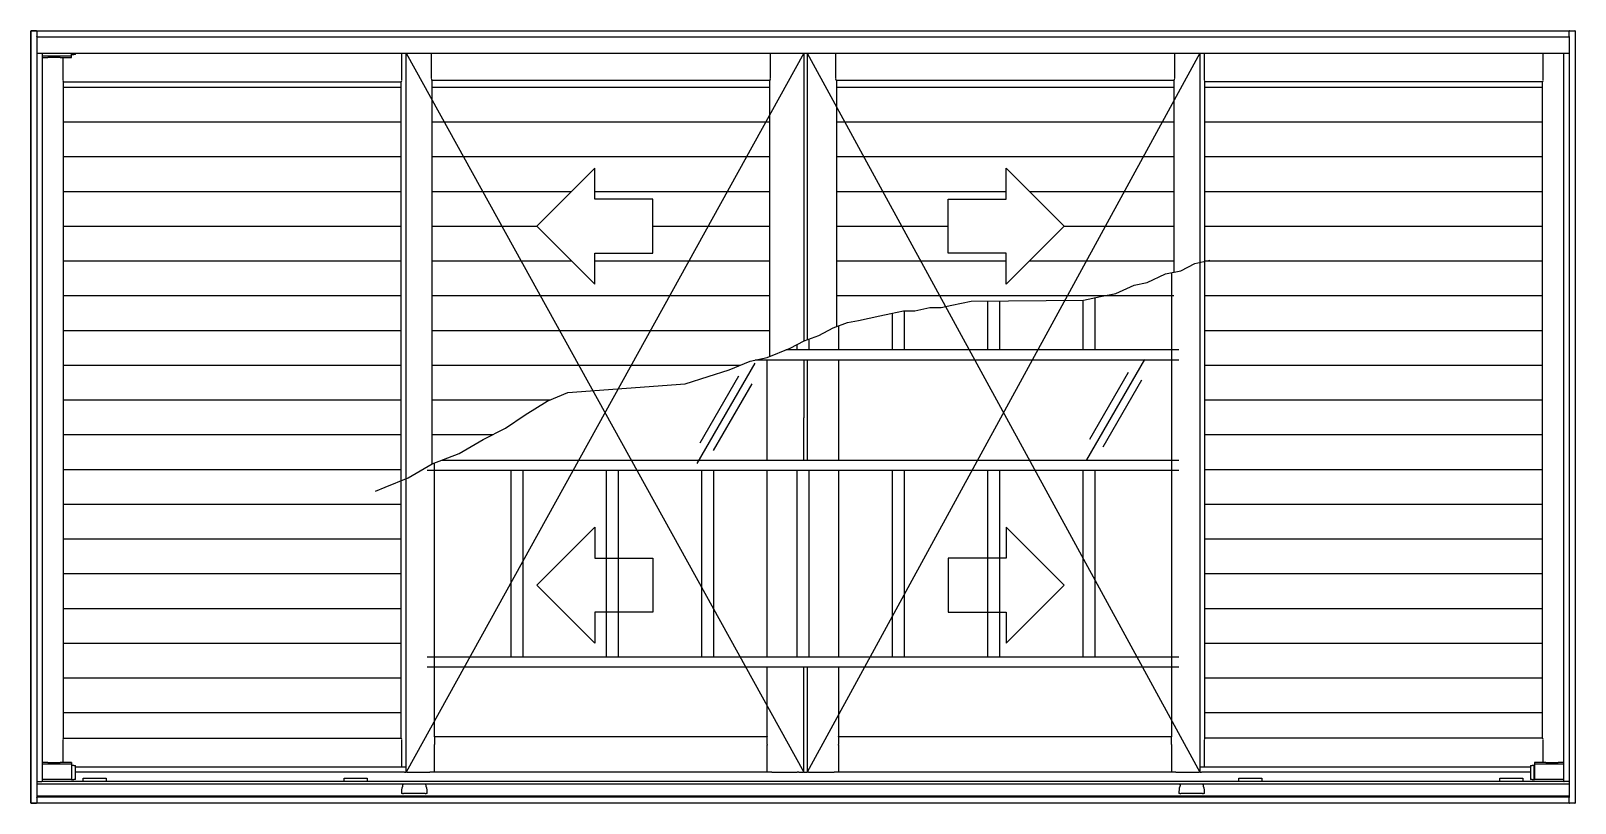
# Model space of a CAD drawing. Header units: millimetres. Extents: x 439.91 to 441.91, y 1056.09 to 1057.09.
import ezdxf

# ---------------------------------------------------------------- set-up
doc = ezdxf.new("R2010")
doc.units = ezdxf.units.MM
doc.header["$LTSCALE"] = 0.5
doc.layers.add('Gravia_Janelas', color=1, linetype='Continuous')

msp = doc.modelspace()

# ---------------------------------------------------------------- linework, layer by layer
at = {"layer": 'Gravia_Janelas'}
for p, q in [((439.9136, 1057.0916), (439.914, 1057.0916)), ((439.9136, 1057.0916), (439.9136, 1056.0916)), ((439.9208, 1057.0916), (439.914, 1057.0916)), ((439.9208, 1057.0916), (439.9212, 1057.0916)), ((439.9212, 1057.0912), (439.9212, 1057.0916)), ((439.9212, 1057.0916), (441.906, 1057.0916)), ((439.9212, 1057.0912), (439.9212, 1057.0844)), ((439.9212, 1057.084), (439.9212, 1057.0844)), ((439.9212, 1057.084), (441.906, 1057.084)), ((439.9212, 1057.084), (439.9212, 1056.0992)), ((441.906, 1057.0916), (441.906, 1057.0912)), ((441.9064, 1057.0916), (441.906, 1057.0916)), ((441.906, 1057.0844), (441.906, 1057.0912)), ((441.906, 1057.0844), (441.906, 1057.084)), ((441.906, 1057.084), (441.906, 1056.0992)), ((441.9064, 1057.0916), (441.9132, 1057.0916)), ((441.9136, 1057.0916), (441.9132, 1057.0916)), ((441.9136, 1057.0916), (441.9136, 1056.0916)), ((439.9212, 1057.0626), (441.906, 1057.0626)), ((439.9282, 1057.0626), (439.9282, 1056.1197)), ((439.9662, 1057.0592), (439.9662, 1057.0626)), ((439.9662, 1057.0612), (439.9667, 1057.0612)), ((439.9667, 1057.0626), (439.9667, 1057.0612)), ((439.9667, 1057.0612), (439.9692, 1057.0612)), ((439.9712, 1057.0612), (439.9692, 1057.0612)), ((439.9712, 1057.0612), (439.9712, 1057.0626)), ((440.3938, 1057.0626), (440.3938, 1057.0283)), ((440.3995, 1056.1317), (440.3995, 1057.0626)), ((440.3995, 1057.0626), (440.9148, 1056.1317)), ((440.9148, 1057.0626), (440.3995, 1056.1317)), ((440.4326, 1057.0303), (440.4326, 1057.0626)), ((440.8711, 1057.0626), (440.8711, 1057.0303)), ((440.9148, 1057.0626), (440.9148, 1056.6902)), ((440.9191, 1057.0626), (440.9191, 1056.6918)), ((440.9191, 1057.0626), (441.4277, 1056.1317)), ((441.4277, 1057.0626), (440.9191, 1056.1317)), ((440.9561, 1057.0303), (440.9561, 1057.0626)), ((441.3946, 1057.0626), (441.3946, 1057.0303)), ((441.4277, 1057.0626), (441.4277, 1056.1317)), ((441.4334, 1057.0626), (441.4334, 1057.0283)), ((441.8719, 1057.0626), (441.8719, 1057.0283)), ((441.899, 1056.1197), (441.899, 1057.0626)), ((439.9282, 1057.0592), (439.9662, 1057.0592)), ((439.9282, 1057.0572), (439.9357, 1057.0572)), ((439.9357, 1057.0577), (439.9517, 1057.0577)), ((439.9357, 1057.0572), (439.9357, 1057.0577)), ((439.9517, 1057.0577), (439.9357, 1057.0577)), ((439.9357, 1057.0577), (439.9357, 1057.0572)), ((439.9517, 1057.0572), (439.9357, 1057.0572)), ((439.9517, 1057.0577), (439.9517, 1057.0572)), ((439.9517, 1057.0577), (439.9517, 1057.0572)), ((439.9517, 1057.0572), (439.9662, 1057.0572)), ((439.9553, 1057.0283), (439.9553, 1057.0572)), ((439.9662, 1057.0572), (439.9662, 1057.0592)), ((439.956, 1056.1758), (439.956, 1057.0255)), ((439.956, 1057.0255), (439.956, 1057.0255)), ((439.956, 1057.0255), (440.3931, 1057.0255)), ((440.3931, 1057.0255), (440.3932, 1057.0255)), ((440.3931, 1056.1758), (440.3931, 1057.0255)), ((440.4333, 1057.0275), (440.4333, 1057.0275)), ((440.4333, 1056.5312), (440.4333, 1057.0275)), ((440.8704, 1057.0275), (440.4333, 1057.0275)), ((440.8704, 1057.0275), (440.8705, 1057.0275)), ((440.8704, 1057.0275), (440.8704, 1056.67)), ((440.9568, 1057.0275), (440.9568, 1056.7085)), ((440.9568, 1057.0275), (440.9568, 1057.0275)), ((441.3939, 1057.0275), (440.9568, 1057.0275)), ((441.3939, 1057.0275), (441.3939, 1056.779)), ((441.3939, 1057.0275), (441.394, 1057.0275)), ((441.8712, 1057.0255), (441.4341, 1057.0255)), ((441.4341, 1056.1758), (441.4341, 1057.0255)), ((441.4341, 1057.0255), (441.4341, 1057.0255)), ((441.8712, 1056.1758), (441.8712, 1057.0255)), ((441.8712, 1057.0255), (441.8713, 1057.0255)), ((439.956, 1057.0188), (440.3931, 1057.0188)), ((440.4333, 1057.0188), (440.8704, 1057.0188)), ((440.9568, 1057.0188), (441.3939, 1057.0188)), ((441.4341, 1057.0188), (441.8712, 1057.0188)), ((439.956, 1056.9738), (440.3931, 1056.9738)), ((440.4333, 1056.9738), (440.8704, 1056.9738)), ((440.9568, 1056.9738), (441.3939, 1056.9738)), ((441.4341, 1056.9738), (441.8712, 1056.9738)), ((439.956, 1056.9288), (440.3931, 1056.9288)), ((440.4333, 1056.9288), (440.8704, 1056.9288)), ((440.9568, 1056.9288), (441.3939, 1056.9288)), ((441.4341, 1056.9288), (441.8712, 1056.9288)), ((439.956, 1056.8838), (440.3931, 1056.8838)), ((440.4333, 1056.8838), (440.614, 1056.8838)), ((440.644, 1056.8838), (440.8704, 1056.8838)), ((440.9568, 1056.8838), (441.1768, 1056.8838)), ((441.2068, 1056.8838), (441.3939, 1056.8838)), ((441.4341, 1056.8838), (441.8712, 1056.8838)), ((439.956, 1056.8388), (440.3931, 1056.8388)), ((440.4333, 1056.8388), (440.569, 1056.8388)), ((440.719, 1056.8388), (440.8704, 1056.8388)), ((440.9568, 1056.8388), (441.1018, 1056.8388)), ((441.2518, 1056.8388), (441.3939, 1056.8388)), ((441.4341, 1056.8388), (441.8712, 1056.8388)), ((439.956, 1056.7938), (440.3931, 1056.7938)), ((440.4333, 1056.7938), (440.614, 1056.7938)), ((440.644, 1056.7938), (440.8704, 1056.7938)), ((440.9568, 1056.7938), (441.1768, 1056.7938)), ((441.2068, 1056.7938), (441.3939, 1056.7938)), ((441.4341, 1056.7938), (441.8712, 1056.7938)), ((441.3909, 1056.7784), (441.3909, 1056.1778)), ((439.956, 1056.7488), (440.3931, 1056.7488)), ((440.4333, 1056.7488), (440.8704, 1056.7488)), ((440.9568, 1056.7488), (441.3939, 1056.7488)), ((441.1531, 1056.6786), (441.1531, 1056.7417)), ((441.1681, 1056.7419), (441.1681, 1056.6786)), ((441.2766, 1056.6786), (441.2766, 1056.7428)), ((441.2916, 1056.7459), (441.2916, 1056.6786)), ((441.4341, 1056.7488), (441.8712, 1056.7488)), ((441.0296, 1056.6786), (441.0296, 1056.726)), ((441.0446, 1056.729), (441.0446, 1056.6786)), ((439.956, 1056.7038), (440.3931, 1056.7038)), ((440.4333, 1056.7038), (440.8704, 1056.7038)), ((440.9598, 1056.7096), (440.9598, 1056.6786)), ((441.4341, 1056.7038), (441.8712, 1056.7038)), ((440.9061, 1056.6786), (440.9061, 1056.6856)), ((440.9211, 1056.6925), (440.9211, 1056.6786)), ((440.7766, 1056.5315), (440.8516, 1056.6614)), ((441.4003, 1056.6654), (440.8515, 1056.6654)), ((440.8674, 1056.5359), (440.8674, 1056.6654)), ((441.4003, 1056.6786), (440.8916, 1056.6786)), ((440.9148, 1056.6654), (440.9148, 1056.5904)), ((440.9191, 1056.6654), (440.9191, 1056.5911)), ((440.9598, 1056.6654), (440.9598, 1056.5359)), ((441.2812, 1056.5363), (441.3562, 1056.6662)), ((439.956, 1056.6588), (440.3931, 1056.6588)), ((440.4333, 1056.6588), (440.8327, 1056.6588)), ((440.7805, 1056.5581), (440.8305, 1056.6447)), ((441.285, 1056.563), (441.335, 1056.6496)), ((441.4341, 1056.6588), (441.8712, 1056.6588)), ((440.7978, 1056.5481), (440.8478, 1056.6347)), ((441.3024, 1056.553), (441.3524, 1056.6396)), ((439.956, 1056.6138), (440.3931, 1056.6138)), ((440.4333, 1056.6138), (440.5868, 1056.6138)), ((441.4341, 1056.6138), (441.8712, 1056.6138)), ((440.9148, 1056.5359), (440.9148, 1056.5904)), ((440.9191, 1056.5911), (440.9191, 1056.5359)), ((439.956, 1056.5688), (440.3931, 1056.5688)), ((440.4333, 1056.5688), (440.5118, 1056.5688)), ((441.4341, 1056.5688), (441.8712, 1056.5688)), ((439.956, 1056.5238), (440.3931, 1056.5238)), ((440.4269, 1056.5227), (441.4003, 1056.5227)), ((440.4363, 1056.1778), (440.4363, 1056.5323)), ((440.4459, 1056.5359), (441.4003, 1056.5359)), ((440.5356, 1056.2807), (440.5356, 1056.5227)), ((440.5506, 1056.5227), (440.5506, 1056.2807)), ((440.6591, 1056.2807), (440.6591, 1056.5227)), ((440.6741, 1056.5227), (440.6741, 1056.2807)), ((440.7826, 1056.2807), (440.7826, 1056.5227)), ((440.7976, 1056.5227), (440.7976, 1056.2807)), ((440.8674, 1056.2807), (440.8674, 1056.5227)), ((440.9061, 1056.2807), (440.9061, 1056.5227)), ((440.9211, 1056.5227), (440.9211, 1056.2807)), ((440.9598, 1056.5227), (440.9598, 1056.2807)), ((441.0296, 1056.2807), (441.0296, 1056.5227)), ((441.0446, 1056.5227), (441.0446, 1056.2807)), ((441.1531, 1056.2807), (441.1531, 1056.5227)), ((441.1681, 1056.5227), (441.1681, 1056.2807)), ((441.2766, 1056.2807), (441.2766, 1056.5227)), ((441.2916, 1056.5227), (441.2916, 1056.2807)), ((441.4341, 1056.5238), (441.8712, 1056.5238)), ((439.956, 1056.4788), (440.3931, 1056.4788)), ((441.4341, 1056.4788), (441.8712, 1056.4788)), ((439.956, 1056.4338), (440.3931, 1056.4338)), ((441.4341, 1056.4338), (441.8712, 1056.4338)), ((439.956, 1056.3888), (440.3931, 1056.3888)), ((441.4341, 1056.3888), (441.8712, 1056.3888)), ((439.956, 1056.3438), (440.3931, 1056.3438)), ((441.4341, 1056.3438), (441.8712, 1056.3438)), ((439.956, 1056.2988), (440.3931, 1056.2988)), ((441.4003, 1056.2807), (440.4269, 1056.2807)), ((441.4341, 1056.2988), (441.8712, 1056.2988)), ((441.4003, 1056.2675), (440.4269, 1056.2675)), ((440.8674, 1056.1778), (440.8674, 1056.2675)), ((440.9148, 1056.1317), (440.9148, 1056.2675)), ((440.9191, 1056.2675), (440.9191, 1056.1317)), ((440.9598, 1056.2675), (440.9598, 1056.1778)), ((439.956, 1056.2538), (440.3931, 1056.2538)), ((441.4341, 1056.2538), (441.8712, 1056.2538)), ((439.956, 1056.2088), (440.3931, 1056.2088)), ((441.4341, 1056.2088), (441.8712, 1056.2088)), ((439.9553, 1056.1441), (439.9553, 1056.173)), ((439.956, 1056.1758), (439.956, 1056.1758)), ((439.956, 1056.1758), (440.3931, 1056.1758)), ((440.3932, 1056.1758), (440.3931, 1056.1758)), ((440.3938, 1056.173), (440.3938, 1056.1387)), ((440.4363, 1056.1775), (440.4363, 1056.1778)), ((440.4363, 1056.1778), (440.8674, 1056.1778)), ((440.4363, 1056.1775), (440.4363, 1056.1674)), ((440.4363, 1056.1668), (440.4363, 1056.1674)), ((440.4363, 1056.1317), (440.4363, 1056.1668)), ((440.8674, 1056.1778), (440.8674, 1056.1775)), ((440.8674, 1056.1674), (440.8674, 1056.1775)), ((440.8674, 1056.1674), (440.8674, 1056.1668)), ((440.8674, 1056.1317), (440.8674, 1056.1668)), ((440.9598, 1056.1775), (440.9598, 1056.1778)), ((440.9598, 1056.1778), (441.3909, 1056.1778)), ((440.9598, 1056.1775), (440.9598, 1056.1674)), ((440.9598, 1056.1668), (440.9598, 1056.1674)), ((440.9598, 1056.1668), (440.9598, 1056.1317)), ((441.3909, 1056.1778), (441.3909, 1056.1775)), ((441.3909, 1056.1674), (441.3909, 1056.1775)), ((441.3909, 1056.1674), (441.3909, 1056.1668)), ((441.3909, 1056.1668), (441.3909, 1056.1317)), ((441.4334, 1056.173), (441.4334, 1056.1387)), ((441.8712, 1056.1758), (441.4341, 1056.1758)), ((441.4341, 1056.1758), (441.4341, 1056.1758)), ((441.8713, 1056.1758), (441.8712, 1056.1758)), ((441.8719, 1056.173), (441.8719, 1056.1441)), ((439.9357, 1056.1441), (439.9282, 1056.1441)), ((439.9662, 1056.1421), (439.9282, 1056.1421)), ((439.9357, 1056.1436), (439.9357, 1056.1441)), ((439.9357, 1056.1441), (439.9517, 1056.1441)), ((439.9357, 1056.1436), (439.9357, 1056.1441)), ((439.9517, 1056.1436), (439.9357, 1056.1436)), ((439.9357, 1056.1436), (439.9517, 1056.1436)), ((439.9662, 1056.1441), (439.9517, 1056.1441)), ((439.9517, 1056.1441), (439.9517, 1056.1436)), ((439.9517, 1056.1436), (439.9517, 1056.1441)), ((439.9662, 1056.1441), (439.9662, 1056.1421)), ((439.9662, 1056.1421), (439.9662, 1056.1221)), ((439.9667, 1056.1401), (439.9662, 1056.1401)), ((439.9692, 1056.1401), (439.9667, 1056.1401)), ((439.9667, 1056.1221), (439.9667, 1056.1401)), ((439.9692, 1056.1401), (439.9712, 1056.1401)), ((439.9712, 1056.1221), (439.9712, 1056.1401)), ((441.856, 1056.1401), (441.856, 1056.1221)), ((441.856, 1056.1401), (441.858, 1056.1401)), ((441.8605, 1056.1401), (441.858, 1056.1401)), ((441.861, 1056.1401), (441.8605, 1056.1401)), ((441.8605, 1056.1221), (441.8605, 1056.1401)), ((441.861, 1056.1441), (441.861, 1056.1421)), ((441.8755, 1056.1441), (441.861, 1056.1441)), ((441.861, 1056.1421), (441.861, 1056.1221)), ((441.899, 1056.1421), (441.861, 1056.1421)), ((441.8755, 1056.1436), (441.8755, 1056.1441)), ((441.8755, 1056.1441), (441.8915, 1056.1441)), ((441.8755, 1056.1436), (441.8755, 1056.1441)), ((441.8915, 1056.1436), (441.8755, 1056.1436)), ((441.8755, 1056.1436), (441.8915, 1056.1436)), ((441.899, 1056.1441), (441.8915, 1056.1441)), ((441.8915, 1056.1441), (441.8915, 1056.1436)), ((441.8915, 1056.1436), (441.8915, 1056.1441)), ((439.9662, 1056.1221), (439.9282, 1056.1221)), ((439.9662, 1056.1221), (439.9667, 1056.1221)), ((439.9667, 1056.1221), (439.9692, 1056.1221)), ((439.9712, 1056.1221), (439.9692, 1056.1221)), ((439.9712, 1056.1387), (440.3995, 1056.1387)), ((440.3974, 1056.1317), (439.9712, 1056.1317)), ((439.9812, 1056.1201), (439.9812, 1056.1237)), ((439.9812, 1056.1237), (440.0112, 1056.1237)), ((439.9812, 1056.1197), (439.9812, 1056.1201)), ((440.0112, 1056.1237), (440.0112, 1056.1201)), ((440.0112, 1056.1201), (440.0112, 1056.1197)), ((440.3192, 1056.1201), (440.3192, 1056.1237)), ((440.3192, 1056.1237), (440.3492, 1056.1237)), ((440.3192, 1056.1197), (440.3192, 1056.1201)), ((440.3492, 1056.1237), (440.3492, 1056.1201)), ((440.3492, 1056.1201), (440.3492, 1056.1197)), ((440.3974, 1056.1317), (440.3995, 1056.1317)), ((440.4011, 1056.1317), (440.3995, 1056.1317)), ((440.4011, 1056.1317), (440.4305, 1056.1317)), ((440.4326, 1056.1317), (440.4305, 1056.1317)), ((440.8711, 1056.1317), (440.4326, 1056.1317)), ((440.8732, 1056.1317), (440.8711, 1056.1317)), ((440.8732, 1056.1317), (440.9053, 1056.1317)), ((440.9053, 1056.1317), (440.906, 1056.1317)), ((440.9082, 1056.1317), (440.906, 1056.1317)), ((440.9082, 1056.1317), (440.9137, 1056.1317)), ((440.9148, 1056.1317), (440.9137, 1056.1317)), ((440.9148, 1056.1317), (440.9187, 1056.1317)), ((440.9187, 1056.1317), (440.9191, 1056.1317)), ((440.9206, 1056.1317), (440.9191, 1056.1317)), ((440.9206, 1056.1317), (440.954, 1056.1317)), ((440.9561, 1056.1317), (440.954, 1056.1317)), ((441.3946, 1056.1317), (440.9561, 1056.1317)), ((441.3967, 1056.1317), (441.3946, 1056.1317)), ((441.3967, 1056.1317), (441.4262, 1056.1317)), ((441.4277, 1056.1317), (441.4262, 1056.1317)), ((441.4277, 1056.1387), (441.856, 1056.1387)), ((441.4277, 1056.1317), (441.4298, 1056.1317)), ((441.856, 1056.1317), (441.4298, 1056.1317)), ((441.478, 1056.1201), (441.478, 1056.1237)), ((441.478, 1056.1237), (441.508, 1056.1237)), ((441.478, 1056.1197), (441.478, 1056.1201)), ((441.508, 1056.1237), (441.508, 1056.1201)), ((441.508, 1056.1201), (441.508, 1056.1197)), ((441.816, 1056.1201), (441.816, 1056.1237)), ((441.816, 1056.1237), (441.846, 1056.1237)), ((441.816, 1056.1197), (441.816, 1056.1201)), ((441.846, 1056.1237), (441.846, 1056.1201)), ((441.846, 1056.1201), (441.846, 1056.1197)), ((441.858, 1056.1221), (441.856, 1056.1221)), ((441.858, 1056.1221), (441.8605, 1056.1221)), ((441.8605, 1056.1221), (441.861, 1056.1221)), ((441.899, 1056.1221), (441.861, 1056.1221)), ((439.9212, 1056.1197), (439.9216, 1056.1197)), ((439.9212, 1056.1167), (441.906, 1056.1167)), ((441.906, 1056.1007), (439.9212, 1056.1007)), ((439.9216, 1056.1197), (439.9276, 1056.1197)), ((439.9282, 1056.1197), (439.9276, 1056.1197)), ((441.899, 1056.1197), (439.9282, 1056.1197)), ((440.3948, 1056.1042), (440.3935, 1056.1042)), ((440.3948, 1056.1042), (440.396, 1056.1042)), ((440.4244, 1056.1042), (440.396, 1056.1042)), ((440.4244, 1056.1042), (440.4256, 1056.1042)), ((440.427, 1056.1042), (440.4256, 1056.1042)), ((441.4016, 1056.1042), (441.4003, 1056.1042)), ((441.4016, 1056.1042), (441.4028, 1056.1042)), ((441.4312, 1056.1042), (441.4028, 1056.1042)), ((441.4312, 1056.1042), (441.4324, 1056.1042)), ((441.4338, 1056.1042), (441.4324, 1056.1042)), ((441.899, 1056.1197), (441.8996, 1056.1197)), ((441.9056, 1056.1197), (441.8996, 1056.1197)), ((441.906, 1056.1197), (441.9056, 1056.1197)), ((439.914, 1056.0916), (439.9136, 1056.0916)), ((439.914, 1056.0916), (439.9208, 1056.0916)), ((439.9212, 1056.0916), (439.9208, 1056.0916)), ((439.9212, 1056.0988), (439.9212, 1056.0992)), ((441.906, 1056.0992), (439.9212, 1056.0992)), ((439.9212, 1056.0988), (439.9212, 1056.092)), ((439.9212, 1056.0916), (439.9212, 1056.092)), ((441.906, 1056.0916), (439.9212, 1056.0916)), ((441.906, 1056.0992), (441.906, 1056.0988)), ((441.906, 1056.092), (441.906, 1056.0988)), ((441.906, 1056.092), (441.906, 1056.0916)), ((441.906, 1056.0916), (441.9064, 1056.0916)), ((441.9132, 1056.0916), (441.9064, 1056.0916)), ((441.9132, 1056.0916), (441.9136, 1056.0916))]:
    msp.add_line(p, q, dxfattribs=at)
at = {"layer": 'Gravia_Janelas', "color": 2}
msp.add_lwpolyline([(439.9136, 1057.0916), (441.9136, 1057.0916), (441.9136, 1056.0916), (439.9136, 1056.0916)], close=True, dxfattribs=at)
at = {"layer": 'Gravia_Janelas', "flags": 128}
for points in [[(439.9553, 1057.0278), (439.9553, 1057.0279), (439.9553, 1057.0279), (439.9553, 1057.0279), (439.9553, 1057.0279), (439.9553, 1057.0279), (439.9553, 1057.028), (439.9553, 1057.028), (439.9553, 1057.028), (439.9553, 1057.028), (439.9553, 1057.028), (439.9553, 1057.028), (439.9553, 1057.0281), (439.9553, 1057.0281), (439.9553, 1057.0281), (439.9553, 1057.0281), (439.9553, 1057.0281), (439.9553, 1057.0282), (439.9553, 1057.0282), (439.9553, 1057.0282), (439.9553, 1057.0282), (439.9553, 1057.0282), (439.9553, 1057.0283), (439.9553, 1057.0283), (439.9553, 1057.0283)], [(439.9556, 1057.0265), (439.9556, 1057.0265), (439.9556, 1057.0265), (439.9556, 1057.0265), (439.9556, 1057.0266), (439.9556, 1057.0266), (439.9556, 1057.0266), (439.9556, 1057.0266), (439.9556, 1057.0266), (439.9555, 1057.0267), (439.9555, 1057.0267), (439.9555, 1057.0267), (439.9555, 1057.0267), (439.9555, 1057.0267), (439.9555, 1057.0268), (439.9555, 1057.0268), (439.9555, 1057.0268), (439.9555, 1057.0268), (439.9554, 1057.0268), (439.9554, 1057.0269), (439.9554, 1057.0269), (439.9554, 1057.0269), (439.9554, 1057.0269), (439.9554, 1057.0269), (439.9553, 1057.0269)], [(439.956, 1057.0255), (439.956, 1057.0255), (439.9559, 1057.0256), (439.9559, 1057.0256), (439.9559, 1057.0256), (439.9559, 1057.0257), (439.9559, 1057.0257), (439.9559, 1057.0257), (439.9559, 1057.0258), (439.9559, 1057.0258), (439.9558, 1057.0258), (439.9558, 1057.0259), (439.9558, 1057.0259), (439.9558, 1057.026), (439.9558, 1057.026), (439.9558, 1057.026), (439.9558, 1057.0261), (439.9557, 1057.0261), (439.9557, 1057.0262), (439.9557, 1057.0262), (439.9557, 1057.0263), (439.9557, 1057.0263), (439.9557, 1057.0264), (439.9556, 1057.0264), (439.9556, 1057.0265)], [(440.3935, 1057.0265), (440.3935, 1057.0264), (440.3935, 1057.0264), (440.3935, 1057.0263), (440.3935, 1057.0263), (440.3934, 1057.0262), (440.3934, 1057.0262), (440.3934, 1057.0261), (440.3934, 1057.0261), (440.3934, 1057.026), (440.3934, 1057.026), (440.3933, 1057.026), (440.3933, 1057.0259), (440.3933, 1057.0259), (440.3933, 1057.0258), (440.3933, 1057.0258), (440.3933, 1057.0258), (440.3933, 1057.0257), (440.3933, 1057.0257), (440.3932, 1057.0257), (440.3932, 1057.0256), (440.3932, 1057.0256), (440.3932, 1057.0256), (440.3932, 1057.0255), (440.3932, 1057.0255)], [(440.3938, 1057.0269), (440.3938, 1057.0269), (440.3938, 1057.0269), (440.3937, 1057.0269), (440.3937, 1057.0269), (440.3937, 1057.0269), (440.3937, 1057.0268), (440.3937, 1057.0268), (440.3937, 1057.0268), (440.3937, 1057.0268), (440.3937, 1057.0268), (440.3936, 1057.0267), (440.3936, 1057.0267), (440.3936, 1057.0267), (440.3936, 1057.0267), (440.3936, 1057.0267), (440.3936, 1057.0266), (440.3936, 1057.0266), (440.3936, 1057.0266), (440.3936, 1057.0266), (440.3936, 1057.0266), (440.3935, 1057.0265), (440.3935, 1057.0265), (440.3935, 1057.0265), (440.3935, 1057.0265)], [(440.3938, 1057.0283), (440.3938, 1057.0283), (440.3938, 1057.0283), (440.3938, 1057.0282), (440.3938, 1057.0282), (440.3938, 1057.0282), (440.3938, 1057.0282), (440.3938, 1057.0282), (440.3938, 1057.0281), (440.3938, 1057.0281), (440.3938, 1057.0281), (440.3938, 1057.0281), (440.3938, 1057.0281), (440.3938, 1057.028), (440.3938, 1057.028), (440.3938, 1057.028), (440.3938, 1057.028), (440.3938, 1057.028), (440.3938, 1057.028), (440.3938, 1057.0279), (440.3938, 1057.0279), (440.3938, 1057.0279), (440.3938, 1057.0279), (440.3938, 1057.0279), (440.3938, 1057.0278)], [(440.4326, 1057.0298), (440.4326, 1057.0299), (440.4326, 1057.0299), (440.4326, 1057.0299), (440.4326, 1057.0299), (440.4326, 1057.0299), (440.4326, 1057.03), (440.4326, 1057.03), (440.4326, 1057.03), (440.4326, 1057.03), (440.4326, 1057.03), (440.4326, 1057.03), (440.4326, 1057.0301), (440.4326, 1057.0301), (440.4326, 1057.0301), (440.4326, 1057.0301), (440.4326, 1057.0301), (440.4326, 1057.0302), (440.4326, 1057.0302), (440.4326, 1057.0302), (440.4326, 1057.0302), (440.4326, 1057.0302), (440.4326, 1057.0303), (440.4326, 1057.0303), (440.4326, 1057.0303)], [(440.4329, 1057.0285), (440.4329, 1057.0285), (440.4329, 1057.0285), (440.4329, 1057.0285), (440.4329, 1057.0286), (440.4329, 1057.0286), (440.4329, 1057.0286), (440.4329, 1057.0286), (440.4329, 1057.0286), (440.4328, 1057.0287), (440.4328, 1057.0287), (440.4328, 1057.0287), (440.4328, 1057.0287), (440.4328, 1057.0287), (440.4328, 1057.0288), (440.4328, 1057.0288), (440.4328, 1057.0288), (440.4328, 1057.0288), (440.4327, 1057.0288), (440.4327, 1057.0289), (440.4327, 1057.0289), (440.4327, 1057.0289), (440.4327, 1057.0289), (440.4327, 1057.0289), (440.4326, 1057.0289)], [(440.4333, 1057.0275), (440.4333, 1057.0275), (440.4332, 1057.0276), (440.4332, 1057.0276), (440.4332, 1057.0276), (440.4332, 1057.0277), (440.4332, 1057.0277), (440.4332, 1057.0277), (440.4332, 1057.0278), (440.4332, 1057.0278), (440.4331, 1057.0278), (440.4331, 1057.0279), (440.4331, 1057.0279), (440.4331, 1057.028), (440.4331, 1057.028), (440.4331, 1057.028), (440.4331, 1057.0281), (440.433, 1057.0281), (440.433, 1057.0282), (440.433, 1057.0282), (440.433, 1057.0283), (440.433, 1057.0283), (440.433, 1057.0284), (440.4329, 1057.0284), (440.4329, 1057.0285)], [(440.8708, 1057.0285), (440.8708, 1057.0284), (440.8708, 1057.0284), (440.8708, 1057.0283), (440.8708, 1057.0283), (440.8707, 1057.0282), (440.8707, 1057.0282), (440.8707, 1057.0281), (440.8707, 1057.0281), (440.8707, 1057.028), (440.8707, 1057.028), (440.8706, 1057.028), (440.8706, 1057.0279), (440.8706, 1057.0279), (440.8706, 1057.0278), (440.8706, 1057.0278), (440.8706, 1057.0278), (440.8706, 1057.0277), (440.8706, 1057.0277), (440.8705, 1057.0277), (440.8705, 1057.0276), (440.8705, 1057.0276), (440.8705, 1057.0276), (440.8705, 1057.0275), (440.8705, 1057.0275)], [(440.8711, 1057.0289), (440.8711, 1057.0289), (440.8711, 1057.0289), (440.871, 1057.0289), (440.871, 1057.0289), (440.871, 1057.0289), (440.871, 1057.0288), (440.871, 1057.0288), (440.871, 1057.0288), (440.871, 1057.0288), (440.871, 1057.0288), (440.8709, 1057.0287), (440.8709, 1057.0287), (440.8709, 1057.0287), (440.8709, 1057.0287), (440.8709, 1057.0287), (440.8709, 1057.0286), (440.8709, 1057.0286), (440.8709, 1057.0286), (440.8709, 1057.0286), (440.8709, 1057.0286), (440.8708, 1057.0285), (440.8708, 1057.0285), (440.8708, 1057.0285), (440.8708, 1057.0285)], [(440.8711, 1057.0303), (440.8711, 1057.0303), (440.8711, 1057.0303), (440.8711, 1057.0302), (440.8711, 1057.0302), (440.8711, 1057.0302), (440.8711, 1057.0302), (440.8711, 1057.0302), (440.8711, 1057.0301), (440.8711, 1057.0301), (440.8711, 1057.0301), (440.8711, 1057.0301), (440.8711, 1057.0301), (440.8711, 1057.03), (440.8711, 1057.03), (440.8711, 1057.03), (440.8711, 1057.03), (440.8711, 1057.03), (440.8711, 1057.03), (440.8711, 1057.0299), (440.8711, 1057.0299), (440.8711, 1057.0299), (440.8711, 1057.0299), (440.8711, 1057.0299), (440.8711, 1057.0298)], [(440.9561, 1057.0298), (440.9561, 1057.0299), (440.9561, 1057.0299), (440.9561, 1057.0299), (440.9561, 1057.0299), (440.9561, 1057.0299), (440.9561, 1057.03), (440.9561, 1057.03), (440.9561, 1057.03), (440.9561, 1057.03), (440.9561, 1057.03), (440.9561, 1057.03), (440.9561, 1057.0301), (440.9561, 1057.0301), (440.9561, 1057.0301), (440.9561, 1057.0301), (440.9561, 1057.0301), (440.9561, 1057.0302), (440.9561, 1057.0302), (440.9561, 1057.0302), (440.9561, 1057.0302), (440.9561, 1057.0302), (440.9561, 1057.0303), (440.9561, 1057.0303), (440.9561, 1057.0303)], [(440.9564, 1057.0285), (440.9564, 1057.0285), (440.9564, 1057.0285), (440.9564, 1057.0285), (440.9564, 1057.0286), (440.9564, 1057.0286), (440.9564, 1057.0286), (440.9564, 1057.0286), (440.9564, 1057.0286), (440.9563, 1057.0287), (440.9563, 1057.0287), (440.9563, 1057.0287), (440.9563, 1057.0287), (440.9563, 1057.0287), (440.9563, 1057.0288), (440.9563, 1057.0288), (440.9563, 1057.0288), (440.9563, 1057.0288), (440.9562, 1057.0288), (440.9562, 1057.0289), (440.9562, 1057.0289), (440.9562, 1057.0289), (440.9562, 1057.0289), (440.9562, 1057.0289), (440.9561, 1057.0289)], [(440.9568, 1057.0275), (440.9568, 1057.0275), (440.9567, 1057.0276), (440.9567, 1057.0276), (440.9567, 1057.0276), (440.9567, 1057.0277), (440.9567, 1057.0277), (440.9567, 1057.0277), (440.9567, 1057.0278), (440.9567, 1057.0278), (440.9566, 1057.0278), (440.9566, 1057.0279), (440.9566, 1057.0279), (440.9566, 1057.028), (440.9566, 1057.028), (440.9566, 1057.028), (440.9566, 1057.0281), (440.9565, 1057.0281), (440.9565, 1057.0282), (440.9565, 1057.0282), (440.9565, 1057.0283), (440.9565, 1057.0283), (440.9565, 1057.0284), (440.9564, 1057.0284), (440.9564, 1057.0285)], [(441.3943, 1057.0285), (441.3943, 1057.0284), (441.3943, 1057.0284), (441.3943, 1057.0283), (441.3943, 1057.0283), (441.3942, 1057.0282), (441.3942, 1057.0282), (441.3942, 1057.0281), (441.3942, 1057.0281), (441.3942, 1057.028), (441.3942, 1057.028), (441.3941, 1057.028), (441.3941, 1057.0279), (441.3941, 1057.0279), (441.3941, 1057.0278), (441.3941, 1057.0278), (441.3941, 1057.0278), (441.3941, 1057.0277), (441.3941, 1057.0277), (441.394, 1057.0277), (441.394, 1057.0276), (441.394, 1057.0276), (441.394, 1057.0276), (441.394, 1057.0275), (441.394, 1057.0275)], [(441.3946, 1057.0289), (441.3946, 1057.0289), (441.3946, 1057.0289), (441.3945, 1057.0289), (441.3945, 1057.0289), (441.3945, 1057.0289), (441.3945, 1057.0288), (441.3945, 1057.0288), (441.3945, 1057.0288), (441.3945, 1057.0288), (441.3945, 1057.0288), (441.3944, 1057.0287), (441.3944, 1057.0287), (441.3944, 1057.0287), (441.3944, 1057.0287), (441.3944, 1057.0287), (441.3944, 1057.0286), (441.3944, 1057.0286), (441.3944, 1057.0286), (441.3944, 1057.0286), (441.3944, 1057.0286), (441.3943, 1057.0285), (441.3943, 1057.0285), (441.3943, 1057.0285), (441.3943, 1057.0285)], [(441.3946, 1057.0303), (441.3946, 1057.0303), (441.3946, 1057.0303), (441.3946, 1057.0302), (441.3946, 1057.0302), (441.3946, 1057.0302), (441.3946, 1057.0302), (441.3946, 1057.0302), (441.3946, 1057.0301), (441.3946, 1057.0301), (441.3946, 1057.0301), (441.3946, 1057.0301), (441.3946, 1057.0301), (441.3946, 1057.03), (441.3946, 1057.03), (441.3946, 1057.03), (441.3946, 1057.03), (441.3946, 1057.03), (441.3946, 1057.03), (441.3946, 1057.0299), (441.3946, 1057.0299), (441.3946, 1057.0299), (441.3946, 1057.0299), (441.3946, 1057.0299), (441.3946, 1057.0298)], [(441.4334, 1057.0283), (441.4334, 1057.0283), (441.4334, 1057.0283), (441.4334, 1057.0282), (441.4334, 1057.0282), (441.4334, 1057.0282), (441.4334, 1057.0282), (441.4334, 1057.0282), (441.4334, 1057.0281), (441.4334, 1057.0281), (441.4334, 1057.0281), (441.4334, 1057.0281), (441.4334, 1057.0281), (441.4334, 1057.028), (441.4334, 1057.028), (441.4334, 1057.028), (441.4334, 1057.028), (441.4334, 1057.028), (441.4334, 1057.028), (441.4334, 1057.0279), (441.4334, 1057.0279), (441.4334, 1057.0279), (441.4334, 1057.0279), (441.4334, 1057.0279), (441.4334, 1057.0278)], [(441.4334, 1057.0269), (441.4335, 1057.0269), (441.4335, 1057.0269), (441.4335, 1057.0269), (441.4335, 1057.0269), (441.4335, 1057.0269), (441.4335, 1057.0268), (441.4336, 1057.0268), (441.4336, 1057.0268), (441.4336, 1057.0268), (441.4336, 1057.0268), (441.4336, 1057.0267), (441.4336, 1057.0267), (441.4336, 1057.0267), (441.4336, 1057.0267), (441.4336, 1057.0267), (441.4337, 1057.0266), (441.4337, 1057.0266), (441.4337, 1057.0266), (441.4337, 1057.0266), (441.4337, 1057.0266), (441.4337, 1057.0265), (441.4337, 1057.0265), (441.4337, 1057.0265), (441.4337, 1057.0265)], [(441.4337, 1057.0265), (441.4337, 1057.0264), (441.4338, 1057.0264), (441.4338, 1057.0263), (441.4338, 1057.0263), (441.4338, 1057.0262), (441.4338, 1057.0262), (441.4338, 1057.0261), (441.4339, 1057.0261), (441.4339, 1057.026), (441.4339, 1057.026), (441.4339, 1057.026), (441.4339, 1057.0259), (441.4339, 1057.0259), (441.4339, 1057.0258), (441.434, 1057.0258), (441.434, 1057.0258), (441.434, 1057.0257), (441.434, 1057.0257), (441.434, 1057.0257), (441.434, 1057.0256), (441.434, 1057.0256), (441.434, 1057.0256), (441.4341, 1057.0255), (441.4341, 1057.0255)], [(441.8716, 1057.0265), (441.8716, 1057.0264), (441.8716, 1057.0264), (441.8716, 1057.0263), (441.8716, 1057.0263), (441.8715, 1057.0262), (441.8715, 1057.0262), (441.8715, 1057.0261), (441.8715, 1057.0261), (441.8715, 1057.026), (441.8715, 1057.026), (441.8714, 1057.026), (441.8714, 1057.0259), (441.8714, 1057.0259), (441.8714, 1057.0258), (441.8714, 1057.0258), (441.8714, 1057.0258), (441.8714, 1057.0257), (441.8714, 1057.0257), (441.8713, 1057.0257), (441.8713, 1057.0256), (441.8713, 1057.0256), (441.8713, 1057.0256), (441.8713, 1057.0255), (441.8713, 1057.0255)], [(441.8719, 1057.0269), (441.8719, 1057.0269), (441.8719, 1057.0269), (441.8718, 1057.0269), (441.8718, 1057.0269), (441.8718, 1057.0269), (441.8718, 1057.0268), (441.8718, 1057.0268), (441.8718, 1057.0268), (441.8718, 1057.0268), (441.8718, 1057.0268), (441.8717, 1057.0267), (441.8717, 1057.0267), (441.8717, 1057.0267), (441.8717, 1057.0267), (441.8717, 1057.0267), (441.8717, 1057.0266), (441.8717, 1057.0266), (441.8717, 1057.0266), (441.8717, 1057.0266), (441.8717, 1057.0266), (441.8716, 1057.0265), (441.8716, 1057.0265), (441.8716, 1057.0265), (441.8716, 1057.0265)], [(441.8719, 1057.0283), (441.8719, 1057.0283), (441.8719, 1057.0283), (441.8719, 1057.0282), (441.8719, 1057.0282), (441.8719, 1057.0282), (441.8719, 1057.0282), (441.8719, 1057.0282), (441.8719, 1057.0281), (441.8719, 1057.0281), (441.8719, 1057.0281), (441.8719, 1057.0281), (441.8719, 1057.0281), (441.8719, 1057.028), (441.8719, 1057.028), (441.8719, 1057.028), (441.8719, 1057.028), (441.8719, 1057.028), (441.8719, 1057.028), (441.8719, 1057.0279), (441.8719, 1057.0279), (441.8719, 1057.0279), (441.8719, 1057.0279), (441.8719, 1057.0279), (441.8719, 1057.0278)], [(439.9553, 1056.1743), (439.9554, 1056.1743), (439.9554, 1056.1744), (439.9554, 1056.1744), (439.9554, 1056.1744), (439.9554, 1056.1744), (439.9554, 1056.1744), (439.9555, 1056.1745), (439.9555, 1056.1745), (439.9555, 1056.1745), (439.9555, 1056.1745), (439.9555, 1056.1745), (439.9555, 1056.1746), (439.9555, 1056.1746), (439.9555, 1056.1746), (439.9555, 1056.1746), (439.9556, 1056.1746), (439.9556, 1056.1747), (439.9556, 1056.1747), (439.9556, 1056.1747), (439.9556, 1056.1747), (439.9556, 1056.1747), (439.9556, 1056.1748), (439.9556, 1056.1748), (439.9556, 1056.1748)], [(439.9553, 1056.173), (439.9553, 1056.173), (439.9553, 1056.173), (439.9553, 1056.173), (439.9553, 1056.1731), (439.9553, 1056.1731), (439.9553, 1056.1731), (439.9553, 1056.1731), (439.9553, 1056.1731), (439.9553, 1056.1732), (439.9553, 1056.1732), (439.9553, 1056.1732), (439.9553, 1056.1732), (439.9553, 1056.1732), (439.9553, 1056.1732), (439.9553, 1056.1733), (439.9553, 1056.1733), (439.9553, 1056.1733), (439.9553, 1056.1733), (439.9553, 1056.1733), (439.9553, 1056.1734), (439.9553, 1056.1734), (439.9553, 1056.1734), (439.9553, 1056.1734), (439.9553, 1056.1734)], [(439.9556, 1056.1748), (439.9556, 1056.1749), (439.9557, 1056.1749), (439.9557, 1056.175), (439.9557, 1056.175), (439.9557, 1056.1751), (439.9557, 1056.1751), (439.9557, 1056.1751), (439.9558, 1056.1752), (439.9558, 1056.1752), (439.9558, 1056.1753), (439.9558, 1056.1753), (439.9558, 1056.1754), (439.9558, 1056.1754), (439.9558, 1056.1754), (439.9559, 1056.1755), (439.9559, 1056.1755), (439.9559, 1056.1756), (439.9559, 1056.1756), (439.9559, 1056.1756), (439.9559, 1056.1757), (439.9559, 1056.1757), (439.9559, 1056.1757), (439.956, 1056.1758), (439.956, 1056.1758)], [(440.3932, 1056.1758), (440.3932, 1056.1758), (440.3932, 1056.1757), (440.3932, 1056.1757), (440.3932, 1056.1757), (440.3932, 1056.1756), (440.3933, 1056.1756), (440.3933, 1056.1756), (440.3933, 1056.1755), (440.3933, 1056.1755), (440.3933, 1056.1754), (440.3933, 1056.1754), (440.3933, 1056.1754), (440.3933, 1056.1753), (440.3934, 1056.1753), (440.3934, 1056.1752), (440.3934, 1056.1752), (440.3934, 1056.1751), (440.3934, 1056.1751), (440.3934, 1056.1751), (440.3935, 1056.175), (440.3935, 1056.175), (440.3935, 1056.1749), (440.3935, 1056.1749), (440.3935, 1056.1748)], [(440.3935, 1056.1748), (440.3935, 1056.1748), (440.3935, 1056.1748), (440.3935, 1056.1747), (440.3936, 1056.1747), (440.3936, 1056.1747), (440.3936, 1056.1747), (440.3936, 1056.1747), (440.3936, 1056.1746), (440.3936, 1056.1746), (440.3936, 1056.1746), (440.3936, 1056.1746), (440.3936, 1056.1746), (440.3936, 1056.1745), (440.3937, 1056.1745), (440.3937, 1056.1745), (440.3937, 1056.1745), (440.3937, 1056.1745), (440.3937, 1056.1744), (440.3937, 1056.1744), (440.3937, 1056.1744), (440.3937, 1056.1744), (440.3938, 1056.1744), (440.3938, 1056.1743), (440.3938, 1056.1743)], [(440.3938, 1056.1734), (440.3938, 1056.1734), (440.3938, 1056.1734), (440.3938, 1056.1734), (440.3938, 1056.1734), (440.3938, 1056.1733), (440.3938, 1056.1733), (440.3938, 1056.1733), (440.3938, 1056.1733), (440.3938, 1056.1733), (440.3938, 1056.1732), (440.3938, 1056.1732), (440.3938, 1056.1732), (440.3938, 1056.1732), (440.3938, 1056.1732), (440.3938, 1056.1732), (440.3938, 1056.1731), (440.3938, 1056.1731), (440.3938, 1056.1731), (440.3938, 1056.1731), (440.3938, 1056.1731), (440.3938, 1056.173), (440.3938, 1056.173), (440.3938, 1056.173), (440.3938, 1056.173)], [(441.4337, 1056.1748), (441.4337, 1056.1748), (441.4337, 1056.1748), (441.4337, 1056.1747), (441.4337, 1056.1747), (441.4337, 1056.1747), (441.4337, 1056.1747), (441.4337, 1056.1747), (441.4337, 1056.1746), (441.4336, 1056.1746), (441.4336, 1056.1746), (441.4336, 1056.1746), (441.4336, 1056.1746), (441.4336, 1056.1745), (441.4336, 1056.1745), (441.4336, 1056.1745), (441.4336, 1056.1745), (441.4336, 1056.1745), (441.4335, 1056.1744), (441.4335, 1056.1744), (441.4335, 1056.1744), (441.4335, 1056.1744), (441.4335, 1056.1744), (441.4335, 1056.1743), (441.4334, 1056.1743)], [(441.4334, 1056.1734), (441.4334, 1056.1734), (441.4334, 1056.1734), (441.4334, 1056.1734), (441.4334, 1056.1734), (441.4334, 1056.1733), (441.4334, 1056.1733), (441.4334, 1056.1733), (441.4334, 1056.1733), (441.4334, 1056.1733), (441.4334, 1056.1732), (441.4334, 1056.1732), (441.4334, 1056.1732), (441.4334, 1056.1732), (441.4334, 1056.1732), (441.4334, 1056.1732), (441.4334, 1056.1731), (441.4334, 1056.1731), (441.4334, 1056.1731), (441.4334, 1056.1731), (441.4334, 1056.1731), (441.4334, 1056.173), (441.4334, 1056.173), (441.4334, 1056.173), (441.4334, 1056.173)], [(441.4341, 1056.1758), (441.4341, 1056.1758), (441.434, 1056.1757), (441.434, 1056.1757), (441.434, 1056.1757), (441.434, 1056.1756), (441.434, 1056.1756), (441.434, 1056.1756), (441.434, 1056.1755), (441.434, 1056.1755), (441.4339, 1056.1754), (441.4339, 1056.1754), (441.4339, 1056.1754), (441.4339, 1056.1753), (441.4339, 1056.1753), (441.4339, 1056.1752), (441.4339, 1056.1752), (441.4338, 1056.1751), (441.4338, 1056.1751), (441.4338, 1056.1751), (441.4338, 1056.175), (441.4338, 1056.175), (441.4338, 1056.1749), (441.4337, 1056.1749), (441.4337, 1056.1748)], [(441.8713, 1056.1758), (441.8713, 1056.1758), (441.8713, 1056.1757), (441.8713, 1056.1757), (441.8713, 1056.1757), (441.8713, 1056.1756), (441.8714, 1056.1756), (441.8714, 1056.1756), (441.8714, 1056.1755), (441.8714, 1056.1755), (441.8714, 1056.1754), (441.8714, 1056.1754), (441.8714, 1056.1754), (441.8714, 1056.1753), (441.8715, 1056.1753), (441.8715, 1056.1752), (441.8715, 1056.1752), (441.8715, 1056.1751), (441.8715, 1056.1751), (441.8715, 1056.1751), (441.8716, 1056.175), (441.8716, 1056.175), (441.8716, 1056.1749), (441.8716, 1056.1749), (441.8716, 1056.1748)], [(441.8716, 1056.1748), (441.8716, 1056.1748), (441.8716, 1056.1748), (441.8716, 1056.1747), (441.8717, 1056.1747), (441.8717, 1056.1747), (441.8717, 1056.1747), (441.8717, 1056.1747), (441.8717, 1056.1746), (441.8717, 1056.1746), (441.8717, 1056.1746), (441.8717, 1056.1746), (441.8717, 1056.1746), (441.8717, 1056.1745), (441.8718, 1056.1745), (441.8718, 1056.1745), (441.8718, 1056.1745), (441.8718, 1056.1745), (441.8718, 1056.1744), (441.8718, 1056.1744), (441.8718, 1056.1744), (441.8718, 1056.1744), (441.8719, 1056.1744), (441.8719, 1056.1743), (441.8719, 1056.1743)], [(441.8719, 1056.1734), (441.8719, 1056.1734), (441.8719, 1056.1734), (441.8719, 1056.1734), (441.8719, 1056.1734), (441.8719, 1056.1733), (441.8719, 1056.1733), (441.8719, 1056.1733), (441.8719, 1056.1733), (441.8719, 1056.1733), (441.8719, 1056.1732), (441.8719, 1056.1732), (441.8719, 1056.1732), (441.8719, 1056.1732), (441.8719, 1056.1732), (441.8719, 1056.1732), (441.8719, 1056.1731), (441.8719, 1056.1731), (441.8719, 1056.1731), (441.8719, 1056.1731), (441.8719, 1056.1731), (441.8719, 1056.173), (441.8719, 1056.173), (441.8719, 1056.173), (441.8719, 1056.173)], [(440.3955, 1056.1153), (440.3955, 1056.1153), (440.3955, 1056.1154), (440.3955, 1056.1154), (440.3955, 1056.1154), (440.3955, 1056.1154), (440.3955, 1056.1154), (440.3955, 1056.1154), (440.3955, 1056.1154), (440.3955, 1056.1154), (440.3955, 1056.1154), (440.3955, 1056.1154), (440.3955, 1056.1155), (440.3955, 1056.1155), (440.3955, 1056.1155), (440.3955, 1056.1155), (440.3955, 1056.1155), (440.3955, 1056.1155), (440.3955, 1056.1155), (440.3955, 1056.1155), (440.3956, 1056.1155), (440.3956, 1056.1155), (440.3956, 1056.1156), (440.3956, 1056.1156), (440.3956, 1056.1156)], [(440.3956, 1056.1156), (440.3956, 1056.1156), (440.3956, 1056.1157), (440.3957, 1056.1158), (440.3957, 1056.1158), (440.3957, 1056.1159), (440.3958, 1056.116), (440.3958, 1056.116), (440.3958, 1056.1161), (440.3959, 1056.1161), (440.3959, 1056.1162), (440.3959, 1056.1162), (440.396, 1056.1163), (440.396, 1056.1163), (440.3961, 1056.1164), (440.3961, 1056.1164), (440.3961, 1056.1165), (440.3962, 1056.1165), (440.3962, 1056.1165), (440.3963, 1056.1166), (440.3963, 1056.1166), (440.3963, 1056.1166), (440.3964, 1056.1167), (440.3964, 1056.1167), (440.3965, 1056.1167)], [(440.424, 1056.1167), (440.424, 1056.1167), (440.4241, 1056.1167), (440.4241, 1056.1166), (440.4241, 1056.1166), (440.4242, 1056.1166), (440.4242, 1056.1165), (440.4243, 1056.1165), (440.4243, 1056.1165), (440.4243, 1056.1164), (440.4244, 1056.1164), (440.4244, 1056.1163), (440.4245, 1056.1163), (440.4245, 1056.1162), (440.4245, 1056.1162), (440.4246, 1056.1161), (440.4246, 1056.1161), (440.4247, 1056.116), (440.4247, 1056.116), (440.4247, 1056.1159), (440.4248, 1056.1158), (440.4248, 1056.1158), (440.4248, 1056.1157), (440.4249, 1056.1156), (440.4249, 1056.1156)], [(440.4249, 1056.1156), (440.4249, 1056.1156), (440.4249, 1056.1156), (440.4249, 1056.1155), (440.4249, 1056.1155), (440.4249, 1056.1155), (440.4249, 1056.1155), (440.4249, 1056.1155), (440.4249, 1056.1155), (440.4249, 1056.1155), (440.4249, 1056.1155), (440.4249, 1056.1155), (440.4249, 1056.1155), (440.4249, 1056.1154), (440.4249, 1056.1154), (440.4249, 1056.1154), (440.4249, 1056.1154), (440.4249, 1056.1154), (440.4249, 1056.1154), (440.425, 1056.1154), (440.425, 1056.1154), (440.425, 1056.1154), (440.425, 1056.1154), (440.425, 1056.1153), (440.425, 1056.1153)], [(441.4023, 1056.1153), (441.4023, 1056.1153), (441.4023, 1056.1154), (441.4023, 1056.1154), (441.4023, 1056.1154), (441.4023, 1056.1154), (441.4023, 1056.1154), (441.4023, 1056.1154), (441.4023, 1056.1154), (441.4023, 1056.1154), (441.4023, 1056.1154), (441.4023, 1056.1154), (441.4023, 1056.1155), (441.4023, 1056.1155), (441.4023, 1056.1155), (441.4023, 1056.1155), (441.4023, 1056.1155), (441.4023, 1056.1155), (441.4023, 1056.1155), (441.4023, 1056.1155), (441.4024, 1056.1155), (441.4024, 1056.1155), (441.4024, 1056.1156), (441.4024, 1056.1156), (441.4024, 1056.1156)], [(441.4024, 1056.1156), (441.4024, 1056.1156), (441.4024, 1056.1157), (441.4025, 1056.1158), (441.4025, 1056.1158), (441.4025, 1056.1159), (441.4026, 1056.116), (441.4026, 1056.116), (441.4026, 1056.1161), (441.4027, 1056.1161), (441.4027, 1056.1162), (441.4027, 1056.1162), (441.4028, 1056.1163), (441.4028, 1056.1163), (441.4029, 1056.1164), (441.4029, 1056.1164), (441.4029, 1056.1165), (441.403, 1056.1165), (441.403, 1056.1165), (441.4031, 1056.1166), (441.4031, 1056.1166), (441.4031, 1056.1166), (441.4032, 1056.1167), (441.4032, 1056.1167), (441.4033, 1056.1167)], [(441.4308, 1056.1167), (441.4308, 1056.1167), (441.4309, 1056.1167), (441.4309, 1056.1166), (441.4309, 1056.1166), (441.431, 1056.1166), (441.431, 1056.1165), (441.4311, 1056.1165), (441.4311, 1056.1165), (441.4311, 1056.1164), (441.4312, 1056.1164), (441.4312, 1056.1163), (441.4313, 1056.1163), (441.4313, 1056.1162), (441.4313, 1056.1162), (441.4314, 1056.1161), (441.4314, 1056.1161), (441.4315, 1056.116), (441.4315, 1056.116), (441.4315, 1056.1159), (441.4316, 1056.1158), (441.4316, 1056.1158), (441.4316, 1056.1157), (441.4317, 1056.1156), (441.4317, 1056.1156)], [(441.4317, 1056.1156), (441.4317, 1056.1156), (441.4317, 1056.1156), (441.4317, 1056.1155), (441.4317, 1056.1155), (441.4317, 1056.1155), (441.4317, 1056.1155), (441.4317, 1056.1155), (441.4317, 1056.1155), (441.4317, 1056.1155), (441.4317, 1056.1155), (441.4317, 1056.1155), (441.4317, 1056.1155), (441.4317, 1056.1154), (441.4317, 1056.1154), (441.4317, 1056.1154), (441.4317, 1056.1154), (441.4317, 1056.1154), (441.4317, 1056.1154), (441.4318, 1056.1154), (441.4318, 1056.1154), (441.4318, 1056.1154), (441.4318, 1056.1154), (441.4318, 1056.1153), (441.4318, 1056.1153)]]:
    msp.add_lwpolyline(points, dxfattribs=at)
at = {"layer": 'Gravia_Janelas'}
for points in [[(440.569, 1056.8388), (440.644, 1056.7638), (440.644, 1056.8038), (440.719, 1056.8038), (440.719, 1056.8738), (440.644, 1056.8738), (440.644, 1056.9138), (440.569, 1056.8388)], [(441.2518, 1056.8388), (441.1768, 1056.7638), (441.1768, 1056.8038), (441.1018, 1056.8038), (441.1018, 1056.8738), (441.1768, 1056.8738), (441.1768, 1056.9138), (441.2518, 1056.8388)], [(440.569, 1056.3738), (440.644, 1056.4488), (440.644, 1056.4088), (440.719, 1056.4088), (440.719, 1056.3388), (440.644, 1056.3388), (440.644, 1056.2988), (440.569, 1056.3738)], [(441.2518, 1056.3738), (441.1768, 1056.4488), (441.1768, 1056.4088), (441.1018, 1056.4088), (441.1018, 1056.3388), (441.1768, 1056.3388), (441.1768, 1056.2988), (441.2518, 1056.3738)]]:
    msp.add_lwpolyline(points, close=True, dxfattribs=at)
msp.add_lwpolyline([(440.36, 1056.4956), (440.3725, 1056.5009), (440.4021, 1056.5129), (440.4332, 1056.5311), (440.4683, 1056.5443), (440.4995, 1056.5625), (440.5284, 1056.5773), (440.554, 1056.5943), (440.5823, 1056.6119), (440.6091, 1056.6233), (440.7608, 1056.6347), (440.7909, 1056.644), (440.8182, 1056.6526), (440.845, 1056.664), (440.8673, 1056.6687), (440.8968, 1056.6807), (440.9152, 1056.6904), (440.9341, 1056.6973), (440.9525, 1056.7069), (440.9714, 1056.7138), (440.9854, 1056.7167), (440.9993, 1056.7197), (441.0133, 1056.7226), (441.0272, 1056.7255), (441.044, 1056.729), (441.0585, 1056.7291), (441.078, 1056.7332), (441.0926, 1056.7334), (441.1065, 1056.7363), (441.1316, 1056.7415), (441.2768, 1056.7428), (441.2991, 1056.7475), (441.3186, 1056.7516), (441.3426, 1056.7624), (441.3593, 1056.7659), (441.3833, 1056.7768), (441.4028, 1056.7809), (441.4211, 1056.7905), (441.4407, 1056.7946)], dxfattribs=at)
for centre, start, end in [((440.4255, 1056.1042), 163.6817, 180), ((440.4255, 1056.1042), 159.6191, 163.6817), ((440.395, 1056.1042), 16.3183, 20.3809), ((440.395, 1056.1042), 0, 16.3183), ((441.4323, 1056.1042), 163.6817, 180), ((441.4323, 1056.1042), 159.6191, 163.6817), ((441.4018, 1056.1042), 16.3183, 20.3809), ((441.4018, 1056.1042), 0, 16.3183)]:
    msp.add_arc(centre, 0.032, start, end, dxfattribs=at)

doc.saveas('drawing.dxf')
